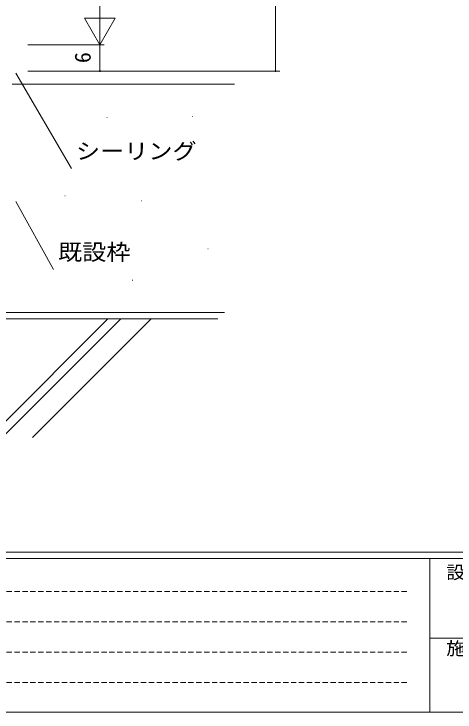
# Model space of a CAD drawing. Units: millimetres on the paper. Extents: x -1103 to 373, y -297 to 267.
# Drawn here: x -254.8 to -154.3, y -297 to -137.9 of the extents above; entities that cross this region are included whole.
import ezdxf
from ezdxf.enums import TextEntityAlignment as Align

# ---------------------------------------------------------------- set-up
doc = ezdxf.new("R2010")
doc.units = ezdxf.units.MM
doc.linetypes.add('DASHED1', pattern=[1.8, 1.2, -0.6])
for name, color, linetype, lineweight in [('0-1_YKK_ZWAK', 7, 'Continuous', 9), ('0-4_YSS_K', 3, 'Continuous', 9), ('0-5_YKK_D', 6, 'Continuous', 9)]:
    doc.layers.add(name, color=color, linetype=linetype, lineweight=lineweight)
doc.styles.add('ＭＳ ゴシック', font='')
doc.styles.get('ＭＳ ゴシック').set_extended_font_data('MS Gothic')

msp = doc.modelspace()

# ---------------------------------------------------------------- linework, layer by layer
at = {"layer": '0-1_YKK_ZWAK'}
for p, q in [((352.3, -260.575), (-417.7, -260.575)), ((314.5, -261.975), (-417.7, -261.975)), ((-160.1, -261.975), (-160.1, -296.975)), ((-160.1, -280.175), (-31.3, -280.175)), ((-417.7, -296.975), (314.5, -296.975))]:
    msp.add_line(p, q, dxfattribs=at)
at = {"layer": '0-1_YKK_ZWAK', "linetype": 'DASHED1'}
for p, q in [((-413.101, -269.488), (-164.909, -269.488)), ((-413.101, -276.416), (-164.909, -276.416)), ((-413.101, -283.345), (-164.909, -283.345)), ((-413.101, -290.274), (-164.909, -290.274))]:
    msp.add_line(p, q, dxfattribs=at)
at = {"layer": '0-4_YSS_K'}
for p, q in [((-255.239, -153.907), (-204.596, -153.907)), ((-233.66, -161.507), (-233.56, -161.507)), ((-214.241, -161.284), (-214.141, -161.284)), ((-243.257, -179.351), (-243.157, -179.351)), ((-225.847, -180.466), (-225.747, -180.466)), ((-225.847, -180.466), (-225.747, -180.466)), ((-210.669, -191.396), (-210.569, -191.396)), ((-227.856, -198.534), (-227.756, -198.534)), ((-335.239, -205.907), (-206.839, -205.907)), ((-260.474, -234.407), (-233.474, -207.407)), ((-257.504, -234.407), (-230.504, -207.407)), ((-250.575, -234.407), (-223.575, -207.407))]:
    msp.add_line(p, q, dxfattribs=at)
for points in [[(-208.339, -205.907), (-335.239, -205.907), (-335.239, -234.407)], [(-208.339, -207.407), (-333.739, -207.407), (-333.739, -234.407)]]:
    msp.add_lwpolyline(points, dxfattribs=at)
at = {"layer": '0-5_YKK_D'}
for p, q in [((-195.239, -150.907), (-195.239, 145.093)), ((-235.239, -144.907), (-235.239, -132.783)), ((-235.239, -144.907), (-238.739, -138.845)), ((-231.739, -138.845), (-238.739, -138.845)), ((-235.239, -144.907), (-231.739, -138.845)), ((-251.639, -144.907), (-234.239, -144.907)), ((-251.639, -144.907), (-234.239, -144.907)), ((-235.239, -150.907), (-235.239, -144.907)), ((-251.639, -150.907), (-194.239, -150.907)), ((-251.639, -150.907), (-234.239, -150.907)), ((-254.382, -151.376), (-241.709, -173.101)), ((-254.412, -180.61), (-245.788, -196.109))]:
    msp.add_line(p, q, dxfattribs=at)
for centre, start, end in [((-235.239, -150.907), 90, 270), ((-235.239, -150.907), 270, 90), ((-195.239, -150.907), 90, 270), ((-195.239, -150.907), 270, 90)]:
    msp.add_arc(centre, 0.106, start, end, dxfattribs=at)

# ---------------------------------------------------------------- texts
at = {"layer": '0-1_YKK_ZWAK', "style": 'ＭＳ ゴシック', "width": 1.1}
for s, p in [('設計監理', (-156.331, -267.508)), ('施\u3000\u3000工', (-156.331, -284.83))]:
    msp.add_text(s, height=2.933, dxfattribs=at).set_placement(p, align=Align.BOTTOM_LEFT)
at = {"layer": '0-5_YKK_D', "color": 3, "style": 'ＭＳ ゴシック'}
msp.add_text('6', height=3.666, rotation=90, dxfattribs=at).set_placement((-236.239, -149.107), align=Align.BOTTOM_LEFT)
at = {"layer": '0-5_YKK_D', "color": 3, "style": 'ＭＳ ゴシック', "width": 1.1}
for s, p in [('シーリング', (-240.709, -172.101)), ('既設枠', (-244.788, -195.109))]:
    msp.add_text(s, height=3.666, dxfattribs=at).set_placement(p, align=Align.BOTTOM_LEFT)

doc.saveas('drawing.dxf')
